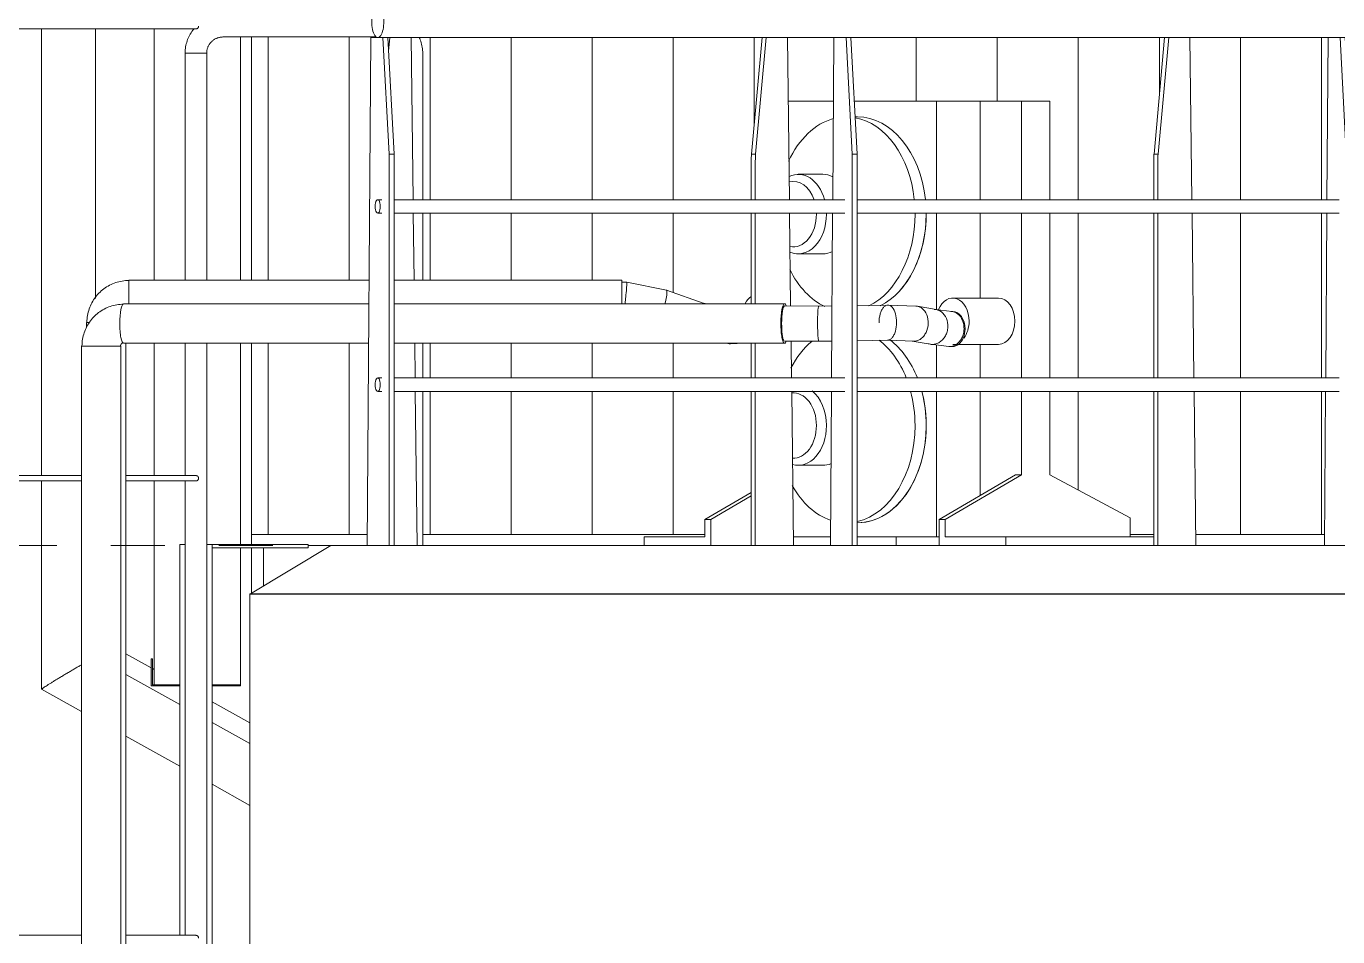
# Model space of a CAD drawing. Header units: metres. Extents: x -3 to 137, y -7 to 15.
# Drawn here: x 41.805 to 44.234, y 2.088 to 3.773 of the extents above; entities that cross this region are included whole.
import ezdxf

# ---------------------------------------------------------------- set-up
doc = ezdxf.new("R2010")
doc.units = ezdxf.units.M
doc.linetypes.add('Centre', pattern=[0.03175, 0.00635, -0.00475, 0.0159, -0.00475])
for name, color, linetype, lineweight in [('A-FLOR', 7, 'Continuous', 9), ('A-FLOR-HRAL', 7, 'Continuous', 9), ('A-FLOR-LEVL', 7, 'Continuous', 9), ('A-GENM', 7, 'Continuous', 9), ('A-WALL', 7, 'Continuous', 9), ('A-WALL-PATT', 7, 'Continuous', 9), ('I-WALL', 7, 'Continuous', 9), ('M-EQPM', 7, 'Continuous', 9), ('P-PIPE', 7, 'Continuous', 9)]:
    doc.layers.add(name, color=color, linetype=linetype, lineweight=lineweight)

# ---------------------------------------------------------------- blocks, each defined once
blk = doc.blocks.new('M_Corniza Generica - Blanco-2490366-Elevation 3 - a')
at = {"layer": 'A-GENM', "color": 8, "true_color": 0x808080}
for p, q in [((0.8736, 3.3036), (0.8736, 3.7689)), ((1.0336, 3.7536), (1.0336, 3.3037)), ((0.8736, 2.9417), (0.8736, 3.1868)), ((1.0336, 3.1868), (1.0336, 2.8142)), ((0.8736, 2.5547), (0.8736, 2.9321)), ((1.0336, 2.8079), (1.0336, 2.5547)), ((0.8736, 2.5547), (0.921, 2.5547)), ((0.981, 2.5547), (1.0336, 2.5547))]:
    blk.add_line(p, q, dxfattribs=at)
blk = doc.blocks.new('Generic Models 1 - Generic Models 1-2589847-Elevation 3 - a')
at = {"layer": 'A-GENM', "color": 8, "true_color": 0x808080}
for p, q in [((1.0521, 2.7231), (1.201, 2.8125)), ((1.201, 2.8125), (12.0754, 2.8125)), ((12.2254, 2.7225), (1.051, 2.7225))]:
    blk.add_line(p, q, dxfattribs=at)
blk = doc.blocks.new('Railing - 50 x 12mm-V84-Elevation 3 - a')
at = {"layer": 'A-FLOR-HRAL'}
for p, q in [((1.9798, 3.5368), (1.9995, 3.7525)), ((2.0071, 3.7525), (1.9874, 3.5368)), ((2.05, 3.4523), (2.0464, 3.7525)), ((1.9793, 3.4523), (1.9793, 3.5246)), ((1.9874, 3.5368), (1.9798, 3.5368)), ((1.9869, 3.5246), (1.9869, 3.4523)), ((1.9793, 3.2598), (1.9793, 3.4275)), ((1.9869, 3.4275), (1.9869, 3.2598)), ((2.0523, 3.2558), (2.0503, 3.4275)), ((1.9793, 3.1223), (1.9793, 3.1868)), ((1.9869, 3.1868), (1.9869, 3.1223)), ((2.0539, 3.1223), (2.0531, 3.1908)), ((1.9793, 2.8125), (1.9793, 3.0975)), ((1.9869, 3.0975), (1.9869, 2.8125)), ((2.0575, 2.8125), (2.0542, 3.0975))]:
    blk.add_line(p, q, dxfattribs=at)
for centre in [(2.0449, 3.5246), (2.0525, 3.5246)]:
    blk.add_ellipse(centre, major_axis=(0, 0.1), ratio=0.656059, start_param=1.448623, end_param=1.570796, dxfattribs=at)
blk = doc.blocks.new('Railing - 50 x 12mm-V85-Elevation 3 - a')
at = {"layer": 'A-FLOR-HRAL'}
for p, q in [((1.3102, 3.7525), (1.3079, 3.7272)), ((1.3532, 3.4525), (1.3496, 3.7525)), ((1.3549, 3.3037), (1.3534, 3.4275)), ((1.357, 3.1225), (1.3563, 3.1868)), ((1.3607, 2.8125), (1.3573, 3.0975))]:
    blk.add_line(p, q, dxfattribs=at)
blk = doc.blocks.new('Railing - 50 x 12mm-V86-Elevation 3 - a')
at = {"layer": 'A-FLOR-HRAL'}
for p, q in [((2.7251, 3.5368), (2.7448, 3.7525)), ((2.7523, 3.7525), (2.7326, 3.5368)), ((2.7952, 3.4525), (2.7917, 3.7525)), ((2.7246, 3.4525), (2.7246, 3.5246)), ((2.7326, 3.5368), (2.7251, 3.5368)), ((2.7321, 3.5246), (2.7321, 3.4525)), ((2.7246, 3.1225), (2.7246, 3.4276)), ((2.7321, 3.4276), (2.7321, 3.1225)), ((2.7991, 3.1225), (2.7955, 3.4276)), ((2.7246, 2.8125), (2.7246, 3.0976)), ((2.7321, 3.0976), (2.7321, 2.8125)), ((2.8028, 2.8125), (2.7994, 3.0976))]:
    blk.add_line(p, q, dxfattribs=at)
for centre in [(2.7902, 3.5246), (2.7977, 3.5246)]:
    blk.add_ellipse(centre, major_axis=(0, 0.1), ratio=0.656059, start_param=1.448623, end_param=1.570796, dxfattribs=at)
blk = doc.blocks.new('Railing - Railing-2595985-Elevation 3 - a')
for name in ['Railing - 50 x 12mm-V85-Elevation 3 - a', 'Railing - 50 x 12mm-V84-Elevation 3 - a', 'Railing - 50 x 12mm-V86-Elevation 3 - a']:
    blk.add_blockref(name, (0, 0))
blk = doc.blocks.new('Railing - 50 x 12mm-V87-Elevation 3 - a')
at = {"layer": 'A-FLOR-HRAL'}
for p, q in [((2.1322, 3.7525), (2.1302, 3.4521)), ((2.1548, 3.7525), (2.146, 3.7525)), ((2.1661, 3.5368), (2.1548, 3.7525)), ((2.1548, 3.7525), (2.164, 3.7525)), ((2.164, 3.7525), (2.1753, 3.5368)), ((2.1753, 3.5368), (2.1661, 3.5368)), ((2.1663, 2.8125), (2.1663, 3.5246)), ((2.1756, 3.5246), (2.1756, 2.8125)), ((2.13, 3.4279), (2.1279, 3.1221)), ((2.1278, 3.0979), (2.1258, 2.8125))]:
    blk.add_line(p, q, dxfattribs=at)
for centre in [(2.1287, 3.5246), (2.138, 3.5246)]:
    blk.add_ellipse(centre, major_axis=(0, 0.1), ratio=0.375893, start_param=4.712389, end_param=4.834562, dxfattribs=at)
blk = doc.blocks.new('Railing - 50 x 12mm-V88-Elevation 3 - a')
at = {"layer": 'A-FLOR-HRAL'}
for p, q in [((1.2748, 3.7525), (1.2684, 2.8125)), ((1.2878, 3.7525), (1.2748, 3.7525)), ((1.2973, 3.7525), (1.2886, 3.7525)), ((1.3086, 3.5368), (1.2973, 3.7525)), ((1.2973, 3.7525), (1.3066, 3.7525)), ((1.3066, 3.7525), (1.3179, 3.5368)), ((1.3179, 3.5368), (1.3086, 3.5368)), ((1.3089, 2.8125), (1.3089, 3.5246)), ((1.3182, 3.5246), (1.3182, 2.8125))]:
    blk.add_line(p, q, dxfattribs=at)
for centre in [(1.2713, 3.5246), (1.2806, 3.5246)]:
    blk.add_ellipse(centre, major_axis=(0, 0.1), ratio=0.375893, start_param=4.712389, end_param=4.834562, dxfattribs=at)
blk = doc.blocks.new('Railing - 50 x 12mm-V89-Elevation 3 - a')
at = {"layer": 'A-FLOR-HRAL'}
for p, q in [((3.0473, 3.7525), (3.0453, 3.4525)), ((3.0698, 3.7525), (3.0611, 3.7525)), ((3.0811, 3.5368), (3.0698, 3.7525)), ((3.0698, 3.7525), (3.0791, 3.7525)), ((3.0791, 3.7525), (3.0904, 3.5368)), ((3.0904, 3.5368), (3.0811, 3.5368)), ((3.0814, 2.8125), (3.0814, 3.5246)), ((3.0907, 3.5246), (3.0907, 2.8125)), ((3.0451, 3.4275), (3.043, 3.1225)), ((3.0429, 3.0975), (3.0409, 2.8125))]:
    blk.add_line(p, q, dxfattribs=at)
for centre in [(3.0438, 3.5246), (3.0531, 3.5246)]:
    blk.add_ellipse(centre, major_axis=(0, 0.1), ratio=0.375893, start_param=4.712389, end_param=4.834562, dxfattribs=at)
blk = doc.blocks.new('Railing - Railing-2596027-Elevation 3 - a')
at = {"layer": 'A-FLOR-HRAL'}
for p, q in [((3.0835, 3.8125), (1.2878, 3.8125)), ((1.2878, 3.7525), (3.0835, 3.7525)), ((1.2953, 3.4525), (1.2878, 3.4525)), ((2.1527, 3.4525), (1.3182, 3.4525)), ((3.0678, 3.4525), (2.1756, 3.4525)), ((1.2878, 3.4275), (1.2953, 3.4275)), ((1.3182, 3.4275), (2.1527, 3.4275)), ((2.1756, 3.4275), (3.0678, 3.4275)), ((1.2953, 3.1225), (1.2878, 3.1225)), ((2.1527, 3.1225), (1.3182, 3.1225)), ((3.0678, 3.1225), (2.1756, 3.1225)), ((1.2878, 3.0975), (1.2953, 3.0975)), ((1.3182, 3.0975), (2.1527, 3.0975)), ((2.1756, 3.0975), (3.0678, 3.0975))]:
    blk.add_line(p, q, dxfattribs=at)
for centre, major_axis, start_param, end_param in [((1.2878, 3.7825), (0, 0.03), 4.712389, 7.853982), ((3.0835, 3.7825), (0, 0.03), 4.712389, 6.283185), ((1.2878, 3.7825), (0, 0.03), 1.570796, 4.712389), ((3.0835, 3.7825), (0, 0.03), 3.141593, 4.712389), ((1.2878, 3.44), (0, 0.0125), 4.712389, 7.853982), ((1.2878, 3.44), (0, 0.0125), 1.570796, 4.712389), ((1.2878, 3.11), (0, 0.0125), 4.712389, 7.853982), ((1.2878, 3.11), (0, 0.0125), 1.570796, 4.712389)]:
    blk.add_ellipse(centre, major_axis=major_axis, ratio=0.375893, start_param=start_param, end_param=end_param, dxfattribs=at)
for name in ['Railing - 50 x 12mm-V88-Elevation 3 - a', 'Railing - 50 x 12mm-V87-Elevation 3 - a', 'Railing - 50 x 12mm-V89-Elevation 3 - a']:
    blk.add_blockref(name, (0, 0))
blk = doc.blocks.new('M_Escalera Marinera Exterior - M_Escalera Marinera Exterior-2698241-Elevation 3 - a')
at = {"layer": 'A-GENM', "color": 8, "true_color": 0x808080}
for p, q in [((0.6852, 3.7686), (0.951, 3.7686)), ((1.001, 3.7536), (1.2849, 3.7536)), ((0.931, 3.7236), (0.931, 3.3036)), ((0.951, 3.7236), (0.931, 3.7236)), ((0.931, 3.7236), (0.971, 3.7236)), ((0.971, 3.7236), (0.951, 3.7236)), ((0.971, 3.3035), (0.971, 3.7236)), ((1.371, 3.4525), (1.371, 3.7236)), ((1.371, 3.3037), (1.371, 3.4275)), ((0.931, 3.1868), (0.931, 2.9417)), ((0.971, 0.9899), (0.971, 3.1868)), ((1.371, 3.1225), (1.371, 3.1868)), ((1.371, 2.8125), (1.371, 3.0975)), ((0.7393, 2.9419), (0.6852, 2.9419)), ((0.951, 2.9419), (0.8214, 2.9419)), ((0.6852, 2.9319), (0.7393, 2.9319)), ((0.8214, 2.9319), (0.951, 2.9319)), ((0.931, 2.9321), (0.931, 2.0907)), ((0.921, 2.0906), (0.921, 2.8142)), ((0.931, 2.8142), (0.921, 2.8142)), ((0.981, 2.8142), (0.9708, 2.8142)), ((0.981, 2.8142), (0.981, 0.6875)), ((0.981, 2.8142), (1.1588, 2.8142)), ((1.1588, 2.8079), (0.981, 2.8079)), ((1.1588, 2.8079), (1.1588, 2.8142)), ((0.7393, 2.0909), (0.6852, 2.0909)), ((0.951, 2.0909), (0.8215, 2.0909))]:
    blk.add_line(p, q, dxfattribs=at)
at = {"layer": 'A-GENM', "color": 8, "true_color": 0x808080, "flags": 128}
for points in [[(0.6326, 3.7686), (0.6486, 3.7686), (0.6647, 3.7686), (0.6809, 3.7686), (0.6852, 3.7686)], [(0.6852, 3.7686), (0.6691, 3.7686), (0.653, 3.7686), (0.6369, 3.7686), (0.6209, 3.7686), (0.6051, 3.7686), (0.6031, 3.7686)], [(0.9471, 3.7682), (0.9453, 3.766), (0.9437, 3.7637), (0.9421, 3.7614), (0.9407, 3.759), (0.9393, 3.7566), (0.938, 3.7541), (0.9368, 3.7515), (0.9358, 3.7489), (0.9348, 3.7463), (0.934, 3.7436), (0.9332, 3.7409), (0.9326, 3.7382), (0.932, 3.7355), (0.9316, 3.7327), (0.9313, 3.7299), (0.9311, 3.7271), (0.931, 3.7243), (0.931, 3.7236)], [(0.9471, 3.7682), (0.9453, 3.766), (0.9437, 3.7637), (0.9421, 3.7614), (0.9407, 3.759), (0.9393, 3.7566), (0.938, 3.7541), (0.9368, 3.7515), (0.9358, 3.7489), (0.9348, 3.7463), (0.934, 3.7436), (0.9332, 3.7409), (0.9326, 3.7382), (0.932, 3.7355), (0.9316, 3.7327), (0.9313, 3.7299), (0.9311, 3.7271), (0.931, 3.7243)], [(0.971, 3.7236), (0.971, 3.7248), (0.9711, 3.726), (0.9712, 3.7272), (0.9714, 3.7283), (0.9716, 3.7295), (0.9719, 3.7307), (0.9722, 3.7319), (0.9725, 3.733), (0.9729, 3.7341), (0.9734, 3.7352), (0.9739, 3.7363), (0.9744, 3.7374), (0.975, 3.7385), (0.9756, 3.7395), (0.9763, 3.7405), (0.977, 3.7415), (0.9777, 3.7424), (0.9785, 3.7433), (0.9793, 3.7442), (0.9801, 3.7451), (0.981, 3.7459), (0.9819, 3.7467), (0.9828, 3.7474), (0.9838, 3.7481), (0.9848, 3.7488), (0.9858, 3.7494), (0.9869, 3.75), (0.988, 3.7506), (0.989, 3.7511), (0.9902, 3.7515), (0.9913, 3.7519), (0.9924, 3.7523), (0.9936, 3.7526), (0.9947, 3.7529), (0.9959, 3.7531), (0.9971, 3.7533), (0.9983, 3.7534), (0.9995, 3.7535), (1.0007, 3.7536), (1.001, 3.7536)], [(1.371, 3.7236), (1.371, 3.7264), (1.3708, 3.7292), (1.3705, 3.7319), (1.3701, 3.7347), (1.3696, 3.7375), (1.369, 3.7402), (1.3683, 3.7429), (1.3675, 3.7456), (1.3665, 3.7482), (1.3655, 3.7508), (1.3647, 3.7525)], [(1.371, 3.7236), (1.371, 3.7264), (1.3708, 3.7292), (1.3705, 3.7319), (1.3701, 3.7347), (1.3696, 3.7375), (1.369, 3.7402), (1.3683, 3.7429), (1.3675, 3.7456), (1.3665, 3.7482), (1.3655, 3.7508), (1.3647, 3.7525)], [(0.6852, 2.9419), (0.6691, 2.9419), (0.653, 2.9419), (0.6369, 2.9419), (0.6209, 2.9419)], [(0.6031, 2.9419), (0.6166, 2.9419), (0.6326, 2.9419), (0.6486, 2.9419), (0.6647, 2.9419), (0.6809, 2.9419), (0.6852, 2.9419)], [(0.6326, 2.9319), (0.6486, 2.9319), (0.6647, 2.9319), (0.6809, 2.9319), (0.6852, 2.9319)], [(0.6852, 2.9319), (0.6691, 2.9319), (0.653, 2.9319), (0.6369, 2.9319), (0.6209, 2.9319), (0.6051, 2.9319), (0.6031, 2.9319)], [(0.6852, 2.0909), (0.6691, 2.0909), (0.653, 2.0909), (0.6369, 2.0909), (0.6209, 2.0909)], [(0.6031, 2.0909), (0.6166, 2.0909), (0.6326, 2.0909), (0.6486, 2.0909), (0.6647, 2.0909), (0.6809, 2.0909), (0.6852, 2.0909)]]:
    blk.add_lwpolyline(points, dxfattribs=at)
at = {"layer": 'A-GENM', "color": 8, "true_color": 0x808080}
for points, knots in [([(0.951, 3.7686), (0.9511, 3.7686), (0.9514, 3.7686), (0.9517, 3.7686), (0.952, 3.7687), (0.9523, 3.7687), (0.9526, 3.7688), (0.9529, 3.7689), (0.9532, 3.7691), (0.9535, 3.7692), (0.9538, 3.7694), (0.9542, 3.7697), (0.9545, 3.7699), (0.9548, 3.7703), (0.9551, 3.7706), (0.9554, 3.7711), (0.9557, 3.7716), (0.9559, 3.7725), (0.956, 3.7731), (0.956, 3.7736)], [-0.5, -0.5, -0.5, -0.5, -0.4791667, -0.4583333, -0.4375, -0.4166667, -0.3958333, -0.375, -0.3541667, -0.3333333, -0.3125, -0.2916667, -0.25, -0.2291667, -0.2083333, -0.1666667, -0.125, -0.0833333, 0, 0, 0, 0]), ([(0.956, 2.9369), (0.956, 2.9373), (0.9559, 2.938), (0.9557, 2.9388), (0.9554, 2.9394), (0.9551, 2.9399), (0.9548, 2.9402), (0.9545, 2.9405), (0.9542, 2.9408), (0.9538, 2.9411), (0.9535, 2.9412), (0.9532, 2.9414), (0.9529, 2.9415), (0.9526, 2.9416), (0.9523, 2.9417), (0.952, 2.9418), (0.9517, 2.9419), (0.9514, 2.9419), (0.9511, 2.9419), (0.951, 2.9419)], [-1, -1, -1, -1, -0.9166667, -0.875, -0.8333333, -0.7916667, -0.7708333, -0.75, -0.7083333, -0.6875, -0.6666667, -0.6458333, -0.625, -0.6041667, -0.5833333, -0.5625, -0.5416667, -0.5208333, -0.5, -0.5, -0.5, -0.5]), ([(0.951, 2.9319), (0.9511, 2.9319), (0.9514, 2.9319), (0.9517, 2.9319), (0.952, 2.932), (0.9523, 2.9321), (0.9526, 2.9322), (0.9529, 2.9323), (0.9532, 2.9324), (0.9535, 2.9326), (0.9538, 2.9327), (0.9542, 2.933), (0.9545, 2.9333), (0.9548, 2.9336), (0.9551, 2.9339), (0.9554, 2.9344), (0.9557, 2.935), (0.9559, 2.9358), (0.956, 2.9365), (0.956, 2.9369)], [-0.5, -0.5, -0.5, -0.5, -0.4791667, -0.4583333, -0.4375, -0.4166667, -0.3958333, -0.375, -0.3541667, -0.3333333, -0.3125, -0.2916667, -0.25, -0.2291667, -0.2083333, -0.1666667, -0.125, -0.0833333, 0, 0, 0, 0]), ([(0.956, 2.0859), (0.956, 2.0863), (0.9559, 2.087), (0.9557, 2.0878), (0.9554, 2.0884), (0.9551, 2.0888), (0.9548, 2.0892), (0.9545, 2.0895), (0.9542, 2.0898), (0.9538, 2.09), (0.9535, 2.0902), (0.9532, 2.0904), (0.9529, 2.0905), (0.9526, 2.0906), (0.9523, 2.0907), (0.952, 2.0908), (0.9517, 2.0908), (0.9514, 2.0909), (0.9511, 2.0909), (0.951, 2.0909)], [-1, -1, -1, -1, -0.9166667, -0.875, -0.8333333, -0.7916667, -0.7708333, -0.75, -0.7083333, -0.6875, -0.6666667, -0.6458333, -0.625, -0.6041667, -0.5833333, -0.5625, -0.5416667, -0.5208333, -0.5, -0.5, -0.5, -0.5])]:
    blk.add_open_spline(points, degree=3, knots=knots, dxfattribs=at)
blk = doc.blocks.new('M_Tubería Escape - M_Tubería Escape-2724373-Elevation 3 - a')
at = {"layer": 'A-GENM', "color": 8, "true_color": 0x808080}
for p, q in [((0.6652, 3.7689), (0.6652, 2.9414)), ((0.7652, 3.2693), (0.7652, 3.7687)), ((0.6652, 2.9322), (0.6652, 2.5845)), ((0.8685, 2.5858), (0.8213, 2.6121)), ((0.8736, 2.5829), (0.8705, 2.5847)), ((1.051, 2.4841), (0.981, 2.5231))]:
    blk.add_line(p, q, dxfattribs=at)
blk.add_open_spline([(0.6654, 2.5845), (0.6653, 2.5845), (0.6652, 2.5845), (0.6652, 2.5845)], degree=3, dxfattribs=at)
blk = doc.blocks.new('M_Tubería Escape-2 - M_Tubería Escape-2-2727058-Elevation 3 - a')
at = {"layer": 'A-GENM', "color": 8, "true_color": 0x808080}
for p, q in [((0.6652, 3.7689), (0.6652, 2.9414)), ((0.7652, 3.2693), (0.7652, 3.7687)), ((0.6652, 2.9322), (0.6652, 2.5463)), ((0.921, 2.5183), (0.8213, 2.5739)), ((0.6653, 2.5463), (0.7393, 2.5051)), ((1.051, 2.4459), (0.981, 2.4849)), ((0.8213, 2.4594), (0.921, 2.4039)), ((0.981, 2.3704), (1.051, 2.3315))]:
    blk.add_line(p, q, dxfattribs=at)
blk.add_open_spline([(0.6654, 2.5463), (0.6651, 2.5463), (0.6656, 2.5469), (0.6691, 2.5494), (0.6735, 2.5523), (0.6774, 2.5548), (0.6821, 2.5577), (0.6873, 2.5609), (0.6929, 2.5644), (0.699, 2.568), (0.7053, 2.5718), (0.7118, 2.5757), (0.7184, 2.5795), (0.7249, 2.5833), (0.7312, 2.587), (0.736, 2.5897), (0.7387, 2.5912), (0.7394, 2.5916)], degree=3, knots=[0, 0, 0, 0, 0.0833333, 0.1666667, 0.2083333, 0.25, 0.2916667, 0.3333333, 0.375, 0.4166667, 0.4583333, 0.5, 0.5416667, 0.5833333, 0.625, 0.6666667, 0.6822476, 0.6822476, 0.6822476, 0.6822476], dxfattribs=at)
blk = doc.blocks.new('Ventilacion01 - Standard-V102-Elevation 3 - a')
at = {"layer": 'M-EQPM'}
for p, q in [((2.1314, 3.6347), (2.0478, 3.6347)), ((2.3222, 3.6347), (2.1702, 3.6347)), ((2.3222, 3.4525), (2.3222, 3.6347)), ((2.4035, 3.6347), (2.3222, 3.6347)), ((2.4795, 3.6347), (2.4035, 3.6347)), ((2.4035, 3.6347), (2.4035, 3.4525)), ((2.5324, 3.6347), (2.4795, 3.6347)), ((2.4795, 3.6347), (2.4795, 3.4525)), ((2.5324, 3.4525), (2.5324, 3.6347)), ((2.176, 3.6058), (2.1717, 3.6058)), ((2.112, 3.4994), (2.0665, 3.4994)), ((2.3222, 3.2487), (2.3222, 3.4276)), ((2.4035, 3.4276), (2.4035, 3.2705)), ((2.4795, 3.4276), (2.4795, 3.1225)), ((2.5324, 3.1225), (2.5324, 3.4276)), ((2.0665, 3.3522), (2.112, 3.3522)), ((2.4371, 3.2705), (2.3523, 3.2705)), ((2.3222, 3.1225), (2.3222, 3.1837)), ((2.3523, 3.1845), (2.4371, 3.1845)), ((2.4035, 3.1845), (2.4035, 3.1225)), ((2.3222, 2.8282), (2.3222, 3.0976)), ((2.4035, 3.0976), (2.4035, 2.905)), ((2.4795, 3.0976), (2.4795, 2.9432)), ((2.5324, 2.9432), (2.5324, 3.0976)), ((2.0665, 2.9608), (2.112, 2.9608)), ((2.3274, 2.8605), (2.4688, 2.9432)), ((2.4795, 2.9432), (2.3381, 2.8605)), ((2.4688, 2.9432), (2.4795, 2.9432)), ((2.6811, 2.8636), (2.5324, 2.9432)), ((1.8937, 2.8605), (1.9793, 2.9105)), ((1.9793, 2.9042), (1.9044, 2.8605)), ((1.8937, 2.8282), (1.8937, 2.8605)), ((1.9044, 2.8605), (1.8937, 2.8605)), ((1.9044, 2.8605), (1.9044, 2.8125)), ((2.3274, 2.8125), (2.3274, 2.8605)), ((2.3381, 2.8605), (2.3274, 2.8605)), ((2.3381, 2.8605), (2.3381, 2.8282)), ((2.6811, 2.8282), (2.6811, 2.8636)), ((1.8937, 2.8282), (1.7809, 2.8282)), ((1.7809, 2.8282), (1.7809, 2.8125)), ((2.1259, 2.8282), (2.0573, 2.8282)), ((2.3222, 2.8282), (2.1756, 2.8282)), ((2.2474, 2.8125), (2.2474, 2.8282)), ((2.3274, 2.8282), (2.3222, 2.8282)), ((2.4509, 2.8282), (2.3381, 2.8282)), ((2.4509, 2.8125), (2.4509, 2.8282)), ((2.4509, 2.8282), (2.7246, 2.8282))]:
    blk.add_line(p, q, dxfattribs=at)
for centre, major_axis, start_param, end_param in [((2.1554, 3.4258), (0, 0.18), 0.192777, 0.996293), ((2.1554, 3.4258), (0, 0.18), 4.862358, 6.152619), ((2.176, 3.4258), (0, 0.18), 4.862358, 6.283185), ((2.176, 3.4258), (0, 0.18), 4.862358, 6.283185), ((2.0665, 3.4258), (0, 0.0736), 5.08439, 6.617993), ((2.112, 3.4258), (0, 0.0736), 5.919482, 6.283185), ((2.0572, 3.4258), (0, 0.0606), 5.165687, 6.463268), ((2.0665, 3.4258), (0, 0.0736), 2.83892, 4.712389), ((2.0572, 3.4258), (0, 0.0606), 2.994326, 4.712389), ((2.0572, 3.4258), (0, 0.0606), 4.712389, 4.741195), ((2.0665, 3.4258), (0, 0.0736), 4.712389, 4.738584), ((2.1554, 3.4258), (0, 0.18), 3.475226, 4.712389), ((2.176, 3.4258), (0, 0.18), 3.480563, 4.722647), ((2.176, 3.4258), (0, 0.18), 3.480563, 4.712389), ((2.1554, 3.4258), (0, 0.18), 4.712389, 4.72268), ((2.176, 3.4258), (0, 0.18), 4.712389, 4.722647), ((2.112, 3.4258), (0, 0.0736), 3.141593, 3.48702), ((2.1554, 3.4258), (0, 0.18), 2.175667, 2.824287), ((1.9927, 3.2348), (0, 0.043), 0.460528, 0.931331), ((2.3523, 3.2275), (0, 0.043), 4.712389, 7.330383), ((2.4371, 3.2275), (0, 0.043), 4.712389, 6.283185), ((2.3523, 3.2275), (0, 0.043), 3.892148, 4.712389), ((2.4371, 3.2275), (0, 0.043), 3.141593, 4.712389), ((2.1554, 3.0344), (0, 0.18), 0.523599, 0.937786), ((2.1554, 3.0344), (0, 0.18), 5.224359, 5.787063), ((2.176, 3.0344), (0, 0.18), 5.224359, 5.790348), ((2.176, 3.0344), (0, 0.18), 5.224359, 5.790348), ((2.0572, 3.0344), (0, 0.0606), 4.712389, 6.354535), ((2.0665, 3.0344), (0, 0.0736), 4.712389, 5.768888), ((2.176, 3.0344), (0, 0.18), 3.141593, 5.074447), ((2.1554, 3.0344), (0, 0.18), 4.712389, 5.074483), ((2.176, 3.0344), (0, 0.18), 4.712389, 5.074447), ((2.0665, 3.0344), (0, 0.0736), 2.930272, 4.712389), ((2.0572, 3.0344), (0, 0.0606), 3.103059, 4.712389), ((2.1554, 3.0344), (0, 0.18), 3.301831, 4.712389), ((2.176, 3.0344), (0, 0.18), 3.141593, 4.712389), ((2.112, 3.0344), (0, 0.0736), 3.141593, 3.434753), ((2.1554, 3.0344), (0, 0.18), 2.236776, 2.908976)]:
    blk.add_ellipse(centre, major_axis=major_axis, ratio=0.707107, start_param=start_param, end_param=end_param, dxfattribs=at)
blk = doc.blocks.new('M_RVR_Codo material - CO - Codo-2958831-Elevation 3 - a')
at = {"layer": 'P-PIPE', "flags": 128}
blk.add_lwpolyline([(0.827, 3.3029), (0.8239, 3.3028), (0.8208, 3.3026), (0.8177, 3.3023), (0.8146, 3.3019), (0.8116, 3.3013), (0.8085, 3.3007), (0.8055, 3.2999), (0.8026, 3.2989), (0.7996, 3.2979), (0.7967, 3.2967), (0.7939, 3.2955), (0.7911, 3.2941), (0.7884, 3.2926), (0.7857, 3.291), (0.7831, 3.2893), (0.7806, 3.2875), (0.7781, 3.2856), (0.7758, 3.2836), (0.7735, 3.2815), (0.7712, 3.2793), (0.7691, 3.277), (0.7671, 3.2747), (0.7652, 3.2722), (0.7633, 3.2697), (0.7616, 3.2671), (0.76, 3.2645), (0.7584, 3.2618), (0.757, 3.259), (0.7557, 3.2562), (0.7546, 3.2533), (0.7535, 3.2504), (0.7525, 3.2474), (0.7517, 3.2444), (0.751, 3.2414), (0.7504, 3.2384), (0.7499, 3.2353), (0.7496, 3.2322), (0.7494, 3.2291), (0.7493, 3.226), (0.7493, 3.2251)], dxfattribs=at)
blk = doc.blocks.new('M_RVR_Codo material - CO - Codo-V103-Elevation 3 - a')
at = {"layer": 'P-PIPE', "flags": 128}
for points in [[(0.8171, 3.259), (0.8139, 3.2589), (0.8108, 3.2587), (0.8078, 3.2584), (0.8047, 3.258), (0.8016, 3.2574), (0.7986, 3.2567), (0.7956, 3.2559), (0.7926, 3.255), (0.7897, 3.2539), (0.7869, 3.2528), (0.784, 3.2515), (0.7813, 3.2501), (0.7786, 3.2486), (0.7759, 3.247), (0.7733, 3.2452), (0.7708, 3.2434), (0.7684, 3.2415), (0.766, 3.2395), (0.7638, 3.2374), (0.7616, 3.2352), (0.7595, 3.2329), (0.7575, 3.2305), (0.7556, 3.2281), (0.7538, 3.2256), (0.7521, 3.223), (0.7505, 3.2204), (0.749, 3.2176), (0.7477, 3.2149), (0.7464, 3.2121), (0.7452, 3.2092), (0.7442, 3.2063), (0.7433, 3.2034), (0.7424, 3.2004), (0.7418, 3.1974), (0.7412, 3.1943), (0.7407, 3.1913), (0.7404, 3.1882), (0.7402, 3.1852), (0.7401, 3.1821), (0.7401, 3.1812)], [(0.8115, 3.1812), (0.8115, 3.1815), (0.8115, 3.1818), (0.8115, 3.1821), (0.8116, 3.1824), (0.8116, 3.1826), (0.8117, 3.1829), (0.8117, 3.1832), (0.8118, 3.1834), (0.8119, 3.1837), (0.812, 3.1839), (0.8121, 3.1842), (0.8122, 3.1844), (0.8124, 3.1846), (0.8125, 3.1849), (0.8126, 3.1851), (0.8128, 3.1853), (0.8129, 3.1855), (0.8131, 3.1857), (0.8132, 3.1859), (0.8134, 3.186), (0.8136, 3.1862), (0.8137, 3.1863), (0.8139, 3.1865), (0.8141, 3.1866), (0.8143, 3.1867), (0.8145, 3.1869), (0.8147, 3.187), (0.8149, 3.1871), (0.815, 3.1872), (0.8152, 3.1872), (0.8154, 3.1873), (0.8156, 3.1874), (0.8158, 3.1874), (0.816, 3.1875), (0.8162, 3.1875), (0.8164, 3.1875), (0.8166, 3.1876), (0.8168, 3.1876), (0.817, 3.1876), (0.8171, 3.1876)]]:
    blk.add_lwpolyline(points, dxfattribs=at)

msp = doc.modelspace()

# ---------------------------------------------------------------- hatches: boundary and pattern name
at = {"layer": 'A-WALL-PATT', "true_color": 0x383a4e}
h = msp.add_hatch(dxfattribs=at)
h.set_pattern_fill('FP_3', color=159, style=0, pattern_type=2)
h.set_pattern_definition([(90, (41.95327, 0), (-0.15, 9e-18), [])])
h.paths.add_polyline_path([(42.2227, 2.8325), (42.4369, 2.8325), (42.4393, 3.1868), (42.2227, 3.1868), (42.2227, 2.8457)])
h.paths.add_polyline_path([(42.5394, 2.8325), (43.0621, 2.8325), (43.0621, 2.8605), (43.1477, 2.9105), (43.1477, 3.0975), (42.5394, 3.0975), (42.5394, 2.8457)])
h.paths.add_polyline_path([(43.893, 2.8325), (43.893, 3.0975), (43.7008, 3.0975), (43.7008, 2.9432), (43.8494, 2.8636), (43.8494, 2.8325)])
h.paths.add_polyline_path([(44.3502, 2.8325), (44.3502, 3.0007), (44.3351, 3.0466), (44.3096, 3.146), (44.3079, 3.1542), (44.2953, 3.2314), (44.2882, 3.2958), (44.2876, 3.3057), (44.2834, 3.3057), (44.2591, 3.3277), (44.2591, 2.8325)])
h.paths.add_polyline_path([(44.2092, 2.8325), (44.2094, 2.8325), (44.2112, 3.0975), (43.9678, 3.0975), (43.9714, 2.8325)])
h.paths.add_polyline_path([(46.3082, 2.8325), (46.3255, 2.8325), (46.3255, 2.8678), (46.3093, 2.8349)])
h.paths.add_polyline_path([(46.3766, 2.8325), (46.6038, 2.8325), (46.6038, 3.0975), (46.4094, 3.0975), (46.3923, 3.0334), (46.3755, 2.9832), (46.3765, 2.8457)])
h.paths.add_polyline_path([(46.6288, 2.8325), (46.6294, 2.8325), (46.6288, 2.8457)])
h.paths.add_polyline_path([(46.4255, 3.1225), (46.6038, 3.1225), (46.6038, 3.4275), (46.4451, 3.4275), (46.4464, 3.3856), (46.4405, 3.2693), (46.4292, 3.1893), (46.4189, 3.1354), (46.4161, 3.1225), (46.4224, 3.1225)])
h.paths.add_polyline_path([(43.1477, 3.1225), (43.1477, 3.1868), (42.5394, 3.1868), (42.5394, 3.1225), (43.0979, 3.1225)])
h.paths.add_polyline_path([(43.7008, 3.1225), (43.893, 3.1225), (43.893, 3.4275), (43.7008, 3.4275), (43.7008, 3.1542)])
h.paths.add_polyline_path([(43.9714, 3.1225), (44.2114, 3.1225), (44.2135, 3.4275), (43.9639, 3.4275), (43.9675, 3.1225)])
h.paths.add_polyline_path([(43.1347, 3.2598), (43.1372, 3.2598), (43.1477, 3.2728), (43.1477, 3.4275), (42.5394, 3.4275), (42.5394, 3.3037), (42.9083, 3.3037), (42.9083, 3.2995), (42.9213, 3.2988), (42.9972, 3.2826), (43.0661, 3.2598), (43.1222, 3.2598)])
h.paths.add_polyline_path([(42.2227, 3.3037), (42.4401, 3.3037), (42.4432, 3.7525), (42.2227, 3.7536), (42.2227, 3.3085)])
h.paths.add_polyline_path([(44.2835, 3.3991), (44.2847, 3.3991), (44.2863, 3.4759), (44.2797, 3.4752), (44.2797, 3.3991), (44.2835, 3.3991)])
h.paths.add_polyline_path([(42.8205, 3.4525), (43.1477, 3.4525), (43.1485, 3.5398), (43.1679, 3.7525), (42.533, 3.7521), (42.5345, 3.7483), (42.5394, 3.7236), (42.5394, 3.4525), (42.6819, 3.4525)])
h.paths.add_polyline_path([(46.4466, 3.4525), (46.6038, 3.4525), (46.6038, 3.7525), (46.3905, 3.7525), (46.3925, 3.7467), (46.4227, 3.6288), (46.4361, 3.5455), (46.4427, 3.486), (46.4442, 3.4525)])
h.paths.add_polyline_path([(44.2072, 3.4525), (44.2136, 3.4525), (44.2157, 3.7525), (43.9601, 3.7525), (43.9636, 3.4525), (44.0685, 3.4525)])
h.paths.add_polyline_path([(43.8605, 3.4525), (43.893, 3.4525), (43.8935, 3.5368), (43.9132, 3.7525), (43.3324, 3.7525), (43.3386, 3.6347), (43.7008, 3.6347), (43.7008, 3.4525), (43.7912, 3.4525)])
h.paths.add_polyline_path([(44.2582, 3.5471), (44.2635, 3.5493), (44.2797, 3.551), (44.2956, 3.551), (44.3023, 3.5948), (44.3089, 3.6317), (44.3224, 3.6862), (44.3422, 3.7574), (44.3759, 3.8493), (44.384, 3.869), (43.5743, 3.869), (43.5743, 5.289), (45.1143, 5.289), (45.1143, 3.9694), (45.6734, 3.9694), (45.6734, 3.9338), (45.7693, 3.9338), (45.7693, 3.9694), (45.796, 3.9694), (45.796, 4.0619), (45.8231, 4.0619), (45.8231, 4.0697), (46.2565, 4.0697), (46.2565, 4.0619), (46.2839, 4.0619), (46.2839, 3.9694), (46.2979, 3.9694), (46.3531, 3.8546), (46.3692, 3.8125), (46.6038, 3.8125), (46.6038, 8.0543), (42.2227, 8.0543), (42.2227, 3.7936), (42.4458, 3.7936), (42.4482, 3.8037), (42.4533, 3.8115), (42.4591, 3.8125), (44.2548, 3.8115), (44.2575, 3.8085), (44.2616, 3.7975), (44.2631, 3.7825), (44.2616, 3.7675), (44.2575, 3.7565), (44.2548, 3.7535), (44.2495, 3.7525), (44.2475, 3.7525), (44.2581, 3.5492)])
h.paths.add_polyline_path([(43.2365, 3.6347), (43.2998, 3.6347), (43.3006, 3.7525), (43.2148, 3.7525), (43.2171, 3.6347), (43.2342, 3.6347)])
h.paths.add_polyline_path([(43.6012, 5.6961), (43.5412, 5.6961), (43.5412, 7.6161), (45.1612, 7.6161), (45.1612, 5.6961), (43.6049, 5.6961)])
at = {"layer": 'A-WALL-PATT', "true_color": 0x474958}
h = msp.add_hatch(color=251, dxfattribs=at)
h.paths.add_polyline_path([(42.202, 2.5528), (42.202, 2.5547), (42.1494, 2.5547), (42.1494, 2.5528)])
h.paths.add_polyline_path([(42.042, 2.5528), (42.0894, 2.5528), (42.0894, 2.5547), (42.0389, 2.5548), (42.0389, 2.6028), (42.0369, 2.6028), (42.0369, 2.5528)])

# ---------------------------------------------------------------- linework, layer by layer
at = {"layer": 'A-FLOR', "color": 8, "true_color": 0x808080}
for p, q in [((42.2227, 2.8325), (42.4369, 2.8325)), ((42.5394, 2.8325), (43.0621, 2.8325)), ((43.8494, 2.8325), (43.893, 2.8325)), ((43.9709, 2.8325), (44.2094, 2.8325)), ((42.2222, 2.8079), (42.2222, 2.7242))]:
    msp.add_line(p, q, dxfattribs=at)
at = {"layer": 'A-FLOR-LEVL', "color": 253, "linetype": 'Centre', "true_color": 0xaaaaaa}
msp.add_line((39.3622, 2.8125), (58.5325, 2.8125), dxfattribs=at)
at = {"layer": 'A-WALL'}
for p, q in [((42.0389, 2.6028), (42.0369, 2.6028)), ((42.0369, 2.6028), (42.0369, 2.5528)), ((42.0389, 2.5548), (42.0389, 2.6028)), ((42.0369, 2.5528), (42.0894, 2.5528)), ((42.042, 2.5548), (42.0389, 2.5548)), ((42.1494, 2.5528), (42.202, 2.5528)), ((42.202, 2.5528), (42.202, 2.5547))]:
    msp.add_line(p, q, dxfattribs=at)
at = {"layer": 'I-WALL'}
for p, q in [((42.2227, 3.7536), (42.2227, 3.3037)), ((42.2227, 3.1868), (42.2227, 2.8142)), ((42.2444, 2.8079), (42.2444, 2.7375)), ((42.3694, 2.8125), (42.3271, 2.8125)), ((53.3687, 2.7231), (42.2194, 2.7231)), ((42.2194, 2.7231), (42.2194, 0.6354))]:
    msp.add_line(p, q, dxfattribs=at)
at = {"layer": 'P-PIPE'}
for p, q in [((42.4401, 3.3037), (41.9954, 3.3037)), ((41.9954, 3.3037), (41.9954, 3.2598)), ((42.9083, 3.3037), (42.4866, 3.3037)), ((42.9083, 3.2598), (42.9083, 3.3037)), ((42.9175, 3.2997), (42.9083, 3.2997)), ((42.9908, 3.285), (42.9175, 3.2997)), ((43.0608, 3.2606), (42.9909, 3.285)), ((42.4398, 3.2598), (41.9854, 3.2598)), ((43.2095, 3.2598), (42.4866, 3.2598)), ((43.0653, 3.2598), (43.06, 3.2608)), ((43.2726, 3.2556), (43.2096, 3.2558)), ((43.2096, 3.2558), (43.2096, 3.2558)), ((43.2972, 3.2559), (43.2726, 3.2556)), ((43.4006, 3.2575), (43.344, 3.2565)), ((43.4529, 3.2555), (43.4011, 3.2575)), ((43.4899, 3.2491), (43.4555, 3.2552)), ((43.5195, 3.2456), (43.4885, 3.2493)), ((43.5206, 3.2457), (43.5172, 3.2457)), ((41.9168, 3.2251), (41.9168, 3.2156)), ((41.9217, 3.2251), (41.9168, 3.2251)), ((41.9854, 3.1868), (42.4393, 3.1868)), ((41.9899, 0.8908), (41.9899, 3.1868)), ((42.4866, 3.1868), (43.2095, 3.1868)), ((43.1021, 3.1868), (43.1065, 3.186)), ((43.1097, 3.1857), (43.1338, 3.1868)), ((43.2094, 3.1908), (43.2729, 3.1906)), ((43.2729, 3.1906), (43.2968, 3.1909)), ((43.344, 3.1915), (43.4004, 3.1925)), ((43.4, 3.1925), (43.4485, 3.1907)), ((43.4459, 3.1909), (43.4789, 3.185)), ((43.4803, 3.1848), (43.5134, 3.1808)), ((41.9076, 3.1812), (41.9076, 0.9124)), ((41.9807, 3.1812), (41.9076, 3.1812)), ((41.9807, 0.8974), (41.9807, 3.1812)), ((43.5157, 3.1807), (43.5206, 3.1807))]:
    msp.add_line(p, q, dxfattribs=at)
for centre, major_axis, ratio, start_param, end_param in [((41.9854, 3.2233), (0, 0.0365), 0.190809, 0, 1.570796), ((43.2095, 3.2233), (0, 0.0365), 0.190809, 0, 1.570796), ((43.2095, 3.2233), (0.0001, 0.0325), 0.168954, 0.000468, 1.571264), ((43.2095, 3.2233), (0, 0.0365), 0.190809, 5.822089, 6.283185), ((43.5206, 3.2132), (0, 0.0325), 0.707107, 6.274823, 6.353599), ((43.5206, 3.2132), (0, 0.0325), 0.707107, 4.704027, 6.274823), ((41.9854, 3.2233), (0, 0.0365), 0.190809, 1.570796, 3.141593), ((43.2095, 3.2233), (0, 0.0365), 0.190809, 1.570796, 3.141593), ((43.2095, 3.2233), (0.0001, 0.0325), 0.168954, 1.571264, 2.880261), ((43.5206, 3.2132), (0, 0.0325), 0.707107, 4.185548, 4.704027), ((43.2095, 3.2233), (0, 0.0365), 0.190809, 3.141593, 3.601466), ((43.5206, 3.2132), (0, 0.0325), 0.707107, 3.133231, 4.180428), ((43.5206, 3.2132), (0, 0.0325), 0.707107, 3.036523, 3.133231)]:
    msp.add_ellipse(centre, major_axis=major_axis, ratio=ratio, start_param=start_param, end_param=end_param, dxfattribs=at)
for points, knots in [([(42.9175, 3.2997), (42.9175, 3.2997), (42.9175, 3.2979), (42.9169, 3.2886), (42.9159, 3.2778), (42.9153, 3.2722)], [0.1016004, 0.1016004, 0.1016004, 0.1016004, 0.3333333, 0.6666667, 1, 1, 1, 1]), ([(42.9908, 3.285), (42.9913, 3.2849), (42.992, 3.2829), (42.9911, 3.2741), (42.9891, 3.2645), (42.988, 3.2599)], [0.1016004, 0.1016004, 0.1016004, 0.1016004, 0.3333333, 0.6666667, 0.9569907, 0.9569907, 0.9569907, 0.9569907]), ([(42.9153, 3.2722), (42.9151, 3.2694), (42.9147, 3.2652), (42.9142, 3.2611), (42.9141, 3.2597)], [0, 0, 0, 0, 0.1666667, 0.2464285, 0.2464285, 0.2464285, 0.2464285]), ([(43.4007, 3.2575), (43.3992, 3.2575), (43.3964, 3.2567), (43.3924, 3.2533), (43.389, 3.248), (43.3855, 3.2389), (43.3843, 3.2304), (43.3843, 3.2247)], [0, 0, 0, 0, 0.166667, 0.333333, 0.5, 0.666667, 1, 1, 1, 1]), ([(43.4168, 3.2253), (43.4168, 3.2309), (43.4153, 3.2422), (43.4102, 3.2525), (43.4049, 3.2568), (43.4021, 3.2575), (43.4007, 3.2575)], [0, 0, 0, 0, 0.333333, 0.666667, 0.833333, 1, 1, 1, 1]), ([(43.4755, 3.223), (43.4757, 3.2287), (43.474, 3.24), (43.4665, 3.2504), (43.4586, 3.2548), (43.4544, 3.2555), (43.4522, 3.2555)], [0, 0, 0, 0, 0.333333, 0.666667, 0.833333, 1, 1, 1, 1]), ([(43.5118, 3.2165), (43.5121, 3.2222), (43.5102, 3.2335), (43.5005, 3.246), (43.4912, 3.2493), (43.4865, 3.2494)], [0, 0, 0, 0, 0.3333333, 0.6666667, 0.9946391, 0.9946391, 0.9946391, 0.9946391]), ([(43.2729, 3.1906), (43.2727, 3.1906), (43.2723, 3.1914), (43.2718, 3.1946), (43.2713, 3.1999), (43.2708, 3.2089), (43.2706, 3.2174), (43.2706, 3.2231)], [0, 0, 0, 0, 0.166667, 0.333333, 0.5, 0.666667, 1, 1, 1, 1]), ([(43.4004, 3.1925), (43.4018, 3.1925), (43.4047, 3.1933), (43.4086, 3.1966), (43.4121, 3.2019), (43.4156, 3.2111), (43.4167, 3.2196), (43.4168, 3.2253)], [0, 0, 0, 0, 0.166667, 0.333333, 0.5, 0.666667, 1, 1, 1, 1]), ([(43.4492, 3.1906), (43.4513, 3.1906), (43.4557, 3.1914), (43.4619, 3.1946), (43.4673, 3.1998), (43.4731, 3.2089), (43.4752, 3.2174), (43.4755, 3.223)], [0, 0, 0, 0, 0.166667, 0.333333, 0.5, 0.666667, 1, 1, 1, 1])]:
    msp.add_open_spline(points, degree=3, knots=knots, dxfattribs=at)
for points in [[(43.06, 3.2608), (43.0606, 3.2607), (43.0612, 3.2605), (43.0618, 3.2601)], [(43.2706, 3.2231), (43.2705, 3.2288), (43.2707, 3.2401), (43.2715, 3.2526), (43.2723, 3.2556), (43.2726, 3.2556)], [(43.5417, 3.2129), (43.5419, 3.2186), (43.5399, 3.23), (43.5306, 3.2425), (43.5218, 3.2456), (43.5174, 3.2457)], [(43.344, 3.224), (43.344, 3.2245), (43.344, 3.225), (43.344, 3.2255)], [(43.344, 3.2181), (43.3441, 3.2201), (43.3441, 3.222), (43.344, 3.224)], [(43.4826, 3.1846), (43.485, 3.1846), (43.4898, 3.1852), (43.4966, 3.1884), (43.5027, 3.1935), (43.5074, 3.2002), (43.5107, 3.208), (43.5116, 3.2137), (43.5118, 3.2165)], [(43.5155, 3.1807), (43.5177, 3.1807), (43.5221, 3.1814), (43.5284, 3.1846), (43.5338, 3.1898), (43.5381, 3.1965), (43.5409, 3.2044), (43.5417, 3.2101), (43.5417, 3.2129)], [(43.109, 3.1857), (43.1075, 3.1857), (43.106, 3.186), (43.1045, 3.1865)], [(43.1144, 3.1868), (43.1126, 3.1861), (43.1108, 3.1857), (43.109, 3.1857)], [(43.4755, 3.1859), (43.4778, 3.1851), (43.4802, 3.1847), (43.4826, 3.1846)], [(43.5134, 3.1808), (43.5141, 3.1808), (43.5148, 3.1807), (43.5155, 3.1807)]]:
    msp.add_open_spline(points, degree=3, dxfattribs=at)

# ---------------------------------------------------------------- block references
at = {"layer": 'A-FLOR-HRAL'}
for name in ['Railing - Railing-2596027-Elevation 3 - a', 'Railing - Railing-2595985-Elevation 3 - a']:
    msp.add_blockref(name, (41.1684, 0), dxfattribs=at)
at = {"layer": 'A-GENM', "color": 8, "true_color": 0x808080}
for name in ['M_Tubería Escape - M_Tubería Escape-2724373-Elevation 3 - a', 'M_Tubería Escape-2 - M_Tubería Escape-2-2727058-Elevation 3 - a', 'M_Corniza Generica - Blanco-2490366-Elevation 3 - a', 'M_Escalera Marinera Exterior - M_Escalera Marinera Exterior-2698241-Elevation 3 - a', 'Generic Models 1 - Generic Models 1-2589847-Elevation 3 - a']:
    msp.add_blockref(name, (41.1684, 0), dxfattribs=at)
at = {"layer": 'M-EQPM'}
msp.add_blockref('Ventilacion01 - Standard-V102-Elevation 3 - a', (41.1684, 0), dxfattribs=at)
at = {"layer": 'P-PIPE'}
for name in ['M_RVR_Codo material - CO - Codo-2958831-Elevation 3 - a', 'M_RVR_Codo material - CO - Codo-V103-Elevation 3 - a']:
    msp.add_blockref(name, (41.1684, 0), dxfattribs=at)

doc.saveas('drawing.dxf')
